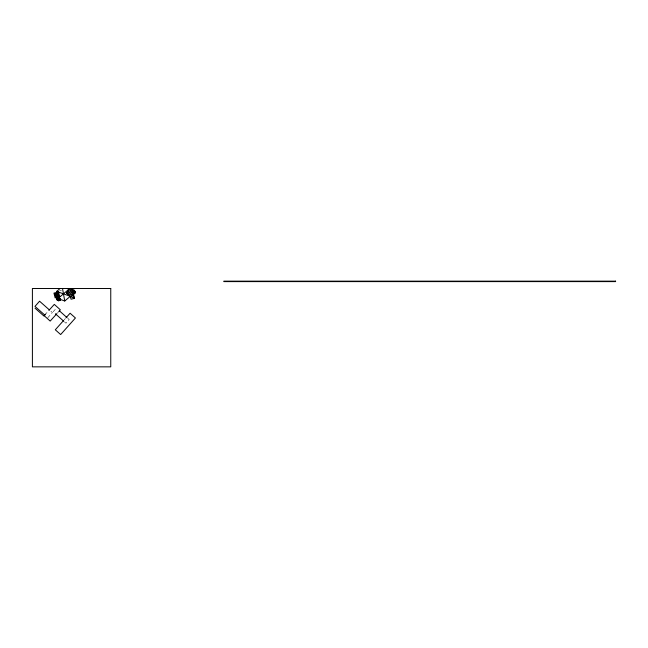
<?xml version="1.0" encoding="UTF-8"?>
<svg xmlns="http://www.w3.org/2000/svg" width="648" height="648" viewBox="0 0 648 648"><rect width="100%" height="100%" fill="white"/><g stroke="black" fill="none" stroke-linecap="round" stroke-linejoin="round"><path stroke-width="0.49" stroke-dasharray="3.24 2.43" d="M47.798 317.723L52.375 312.539L50.115 310.546M53.144 311.761L55.858 308.715M64.039 319.999L65.383 318.492M44.834 314.904L48.219 311.145M57.632 312.814L58.984 311.315M59.503 290.879L61.406 290.539M67.708 318.233L69.215 319.577L65.975 323.214L64.468 321.862"/><path stroke-width="0.97" d="M56.676 294.605L56.101 293.479L55.469 295.237L56.878 296.549L56.838 294.565L56.83 295.229M56.668 295.18L55.801 296.825L58.652 296.104L57.883 293.026L55.023 293.747L55.801 296.825L58.652 296.104L57.883 293.026L57.218 293.544C56.287 292.661 57.267 296.168 56.489 293.536L58.166 294.16L57.121 294.735M57.769 297.14L56.846 299.222L58.62 300.656L58.668 298.785L57.575 297.286M56.822 295.958C54.837 295.804 58.595 296.031 57.721 295.431M56.101 295.65C54.197 293.949 58.709 292.815 57.834 295.213L57.437 293.892M55.809 295.464L56.587 293.917M56.813 296.298L58.037 295.618L58.061 294.216M58.377 300.615L58.668 298.785L56.838 298.493M58.62 300.656L59.948 300.137L60.499 299.076M73.378 294.281L74.795 293.374L75.152 291.738L74.245 290.32L72.608 289.964L71.329 292.442L73.378 294.281L74.795 293.374L75.152 291.738L74.245 290.32L72.608 289.964M56.489 293.536L55.428 294.872L56.109 296.104L55.493 295.61L56.546 295.059M56.449 296.249L56.741 295.213M56.927 294.581L57.218 293.544M58.134 300.575L58.668 298.785L56.797 298.736M56.854 293.495L55.315 294.905L56.506 294.889L55.469 295.237M60.531 298.833A1.871 1.871 0 0 1 57.907 300.494L58.668 298.785L56.822 298.979M57.883 293.026L57 294.613M66.566 293.309L69.02 289.178L72.365 288.587L74.293 298.404L71.029 299.222L70.3 296.33L66.566 293.309L72.365 288.587L69.66 292.758L66.566 293.309L73.637 295.731L74.293 298.404L70.3 296.33L56.643 291.389L56.822 292.386M57.688 300.38L58.668 298.785L59.721 300.308M74.245 290.32L72.997 292.127L71.329 292.442M57.502 300.226L58.668 298.785L59.559 300.429M44.736 315.017L43.878 315.989L35.049 308.189M63.366 320.752L55.307 329.783L60.653 334.554L75.427 317.99L70.089 313.227L66.055 317.739M45.514 314.15L44.161 315.657L50.188 321.084L56.951 313.567M48.892 310.392L54.311 304.382L60.337 309.809L58.984 311.315M55.825 295.877L56.595 295.124M57.073 294.67L57.842 293.917M57.308 300.073L58.668 298.785L59.333 300.518M57.858 294.33L57.875 294.937M56.643 291.389L60.086 288.49M57.688 297.254L57.923 298.534L69.02 289.178L67.109 288.49M57.923 298.534L64.743 301.004L70.3 296.33L73.637 295.731L69.66 292.758M57.17 299.878L58.668 298.785L59.098 300.599M57.024 299.676L58.668 298.785L58.863 300.632M55.023 293.747L56.02 294.054M57.405 295.917L56.813 296.071M56.935 299.449L58.668 298.785L56.846 299.222M57.154 294.816L58.198 294.557M75.152 291.738L72.997 292.127L74.795 293.374M57.162 294.905L58.239 294.921L58.037 295.618L57.518 296.128L56.992 295.188M55.598 294.241L56.546 294.727M55.485 294.516L56.514 294.808M57.154 294.986L58.182 295.277M56.87 298.258L60.458 299.319M56.975 298.031L60.361 299.538M57.121 295.067L58.652 296.104M57.073 297.813L60.256 299.765M57.227 297.618L60.102 299.951M49.361 309.874L39.56 301.215L34.984 306.391L44.777 315.058M59.405 310.821L66.955 317.561M55.404 313.786L63.715 321.189M55.858 293.892L56.603 294.662M57.065 295.132L57.81 295.909M59.948 300.137L57.38 297.432A1.871 1.871 0 0 0 57.907 300.494M56.911 295.221L57.178 296.257M62.516 288.49L64.743 301.004M60.499 299.473A1.871 1.871 0 0 1 57.842 300.421A1.871 1.871 0 0 1 57.275 297.651M56.157 294.702C56.975 297.4 58.271 292.847 56.157 294.702M58.523 291.956L53.954 293.107L55.161 297.894L59.721 296.744L58.523 291.956M615.6 281.151L223.819 281.151L223.819 281.613L615.6 281.613L615.6 281.151M110.759 288.49L32.4 288.49L32.4 366.849L110.759 366.849L110.759 288.49"/></g></svg>
